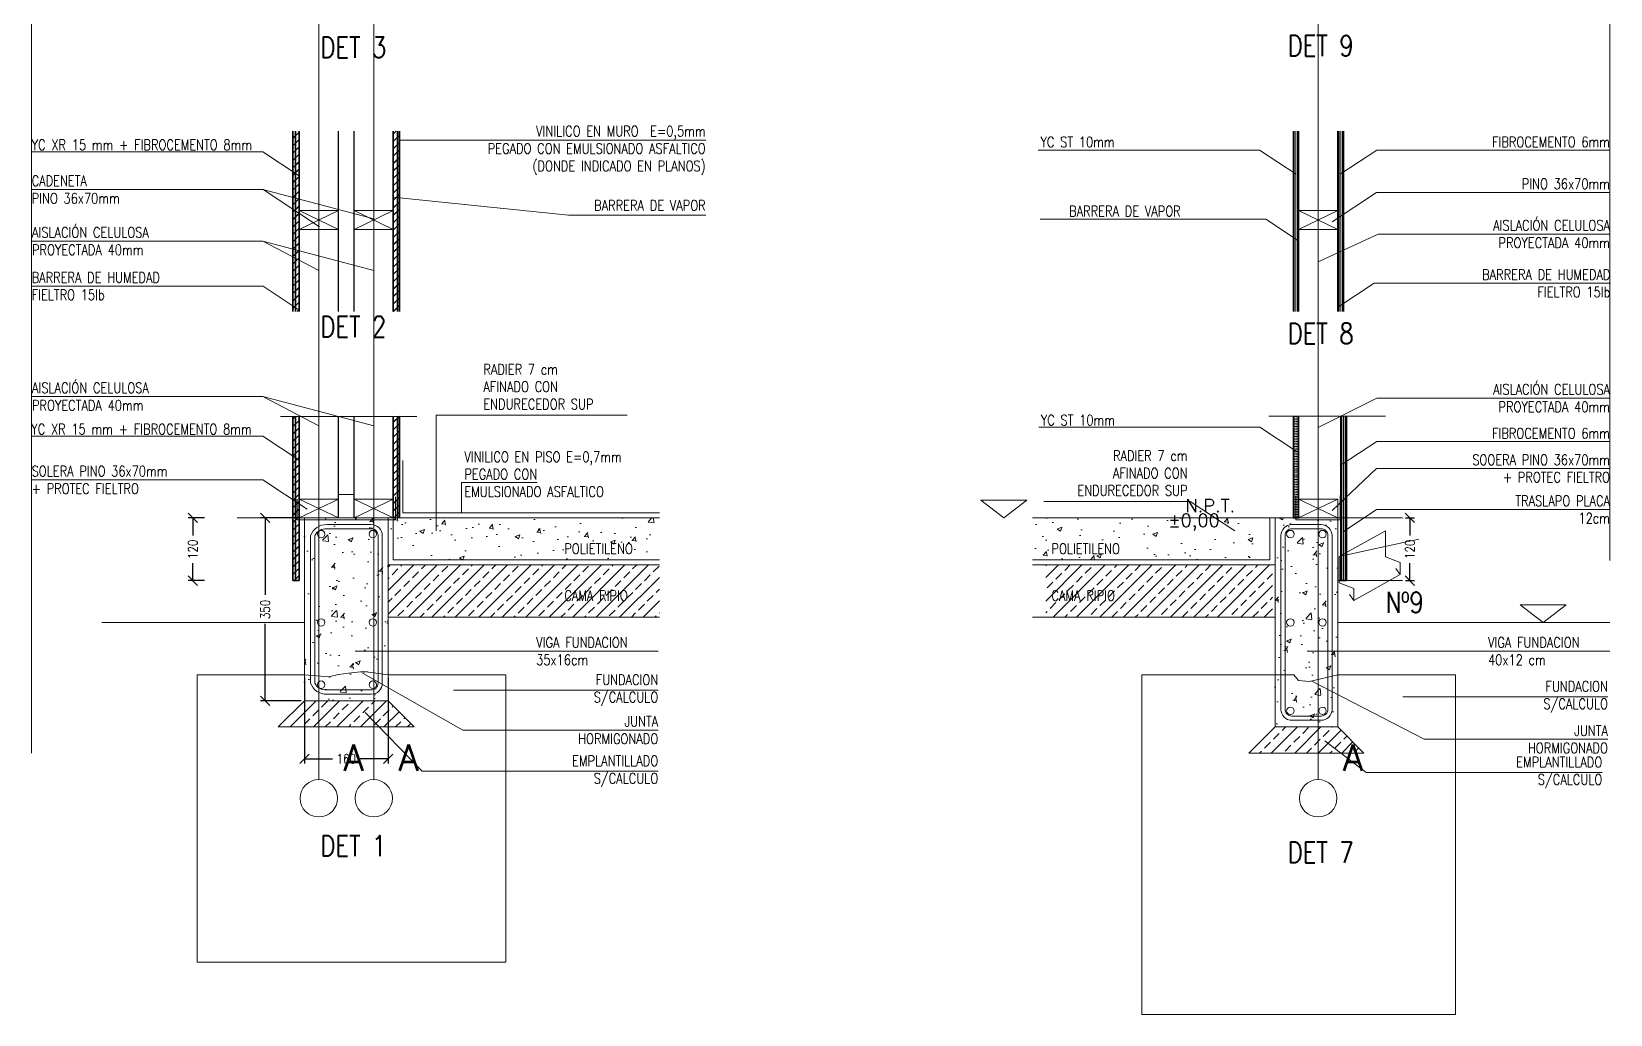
# Model space of a CAD drawing. Header units: metres. Extents: x -2 to 612, y -64 to 156.
# Drawn here: x 505.645 to 508.665, y 6.736 to 8.617 of the extents above; entities that cross this region are included whole.
import ezdxf
from ezdxf.enums import TextEntityAlignment as Align

# ---------------------------------------------------------------- set-up
doc = ezdxf.new("R2010")
doc.units = ezdxf.units.M
doc.header["$LTSCALE"] = 5
doc.header["$MEASUREMENT"] = 0
doc.linetypes.add('HIDDEN', pattern=[0.375, 0.25, -0.125])
doc.layers.get('0').update_dxf_attribs({"color": 30})
doc.layers.get('DEFPOINTS').update_dxf_attribs({"color": 210})
doc.layers.add('_AUX', color=210, linetype='Continuous', lineweight=18, plot=False)
for name, color, linetype, lineweight in [('A-ANNO-DIMS', 3, 'Continuous', 18), ('A-ANNO-SYMB', 3, 'Continuous', 18), ('A-ANNO-TEXT', 3, 'Continuous', 18), ('A-DETL-PATT', 8, 'Continuous', 18), ('A-ELEV-IDEN', 3, 'Continuous', 18), ('A-ELEV-MBE1', 7, 'Continuous', 35), ('A-ELEV-MBE2', 4, 'Continuous', 25), ('A-FLOR-PATT', 8, 'Continuous', 18), ('A-FURN', 8, 'Continuous', 18), ('A-WALL-PATT', 8, 'Continuous', 18), ('A-WALL-STUD', 3, 'Continuous', 18)]:
    doc.layers.add(name, color=color, linetype=linetype, lineweight=lineweight)
doc.styles.add('E-ROMANS', font='romans.shx', dxfattribs={"width": 0.8})
doc.dimstyles.new('E-0010_TICK_18', dxfattribs={"dimscale": 0.001, "dimtxt": 18, "dimasz": 18, "dimexe": 9, "dimexo": 6, "dimgap": 9, "dimtad": 0, "dimdec": 0, "dimlfac": 1000, "dimzin": 0, "dimdsep": 46, "dimtxsty": 'E-ROMANS', "dimblk": 'OBLIQUE', "dimcen": 9, "dimclrd": 256, "dimclre": 256, "dimclrt": 256, "dimadec": 0, "dimazin": 0, "dimtfac": 1, "dimtdec": 0, "dimtmove": 1, "dimatfit": 3, "dimldrblk": 'OPEN90', "dimfxl": 1, "dimtfill": 1, "dimtolj": 1, "dimtzin": 0, "dimarcsym": 0})
pattern_1 = [(90, (-2e-13, 0), (-0.003175, 7e-19), [])]
pattern_2 = [(50, (-2e-13, 0), (0.091092334, -0.007969543), [0.009525, -0.104775]), (355, (-2e-13, 0), (-0.017621413, 0.095528321), [0.00762, -0.08382]), (100.451, (0.00759, -0.00066), (0.073471251, 0.087558344), [0.008095, -0.089045]), (46.1842, (-2e-13, 0.0254), (0.13553952, -0.021021164), [0.0142875, -0.1571625]), (96.6356, (0.0113, 0.02365), (0.118702117, 0.123712778), [0.0121425, -0.1335675]), (351.184, (-2e-13, 0.0254), (0.118702303, 0.12371256), [0.01143, -0.12573]), (21, (0.0127, 0.01905), (0.07580744, -0.051132759), [0.009525, -0.104775]), (326, (0.0127, 0.01905), (0.030901014, 0.092093983), [0.00762, -0.08382]), (71.4514, (0.01902, 0.01479), (0.106708245, 0.040961429), [0.008095, -0.089045]), (37.5, (-2e-13, 0), (0.0015443016, 0.0422775194), [0, -0.082804, 0, -0.08509, 0, -0.0841375]), (7.5, (-2e-13, 0), (0.0334098313, 0.0500902874), [0, -0.048514, 0, -0.080899, 0, -0.0320675]), (327.5, (-0.02832, 0), (0.0677952976, -0.002864372), [0, -0.03175, 0, -0.09906, 0, -0.131445]), (317.5, (-0.04102, 0), (0.074064591, 0.0127132455), [0, -0.041275, 0, -0.065786, 0, -0.093345])]
pattern_3 = [(45, (-2e-13, 0), (-0.00707106781, 0.00707106781), []), (45, (0.0002, 0), (-0.00707106781, 0.00707106781), [])]

# ---------------------------------------------------------------- blocks, each defined once
blk = doc.blocks.new('_Oblique')
at = {"color": 0, "linetype": 'ByBlock', "lineweight": -2}
blk.add_line((-0.5, -0.5), (0.5, 0.5), dxfattribs=at)
blk = doc.blocks.new('*D1063')
at = {"layer": 'A-ANNO-DIMS', "lineweight": -2, "transparency": 16777216}
for p, q in [((506.1673, 7.3804), (506.1673, 7.2166)), ((506.3273, 7.3804), (506.3273, 7.2166)), ((506.1673, 7.2256), (506.2208, 7.2256)), ((506.3273, 7.2256), (506.2738, 7.2256))]:
    blk.add_line(p, q, dxfattribs=at)
at = {"layer": 'DEFPOINTS', "color": 0, "transparency": 16777216}
for p in [(506.1673, 7.3864), (506.3273, 7.3864), (506.3273, 7.2256)]:
    blk.add_point(p, dxfattribs=at)
at = {"layer": 'A-ANNO-DIMS', "lineweight": -2, "transparency": 16777216, "xscale": 0.018, "yscale": 0.018, "zscale": 0.018, "rotation": 180}
blk.add_blockref('_Oblique', (506.1673, 7.2256), dxfattribs=at)
at = {"layer": 'A-ANNO-DIMS', "lineweight": -2, "transparency": 16777216, "xscale": 0.018, "yscale": 0.018, "zscale": 0.018}
blk.add_blockref('_Oblique', (506.3273, 7.2256), dxfattribs=at)
at = {"layer": 'A-ANNO-DIMS', "transparency": 16777216, "insert": (506.2473, 7.2256), "char_height": 0.018, "attachment_point": 5, "style": 'E-ROMANS', "bg_fill": 3, "box_fill_scale": 1.25, "bg_fill_color": 256, "bg_fill_true_color": 13158600, "bg_fill_transparency": 0}
blk.add_mtext('\\A1;160', dxfattribs=at)
blk = doc.blocks.new('_Open90')
at = {"color": 0, "linetype": 'ByBlock', "lineweight": -2}
for p, q in [((0, 0), (-1, 0)), ((-0.5, 0.5), (0, 0)), ((0, 0), (-0.5, -0.5))]:
    blk.add_line(p, q, dxfattribs=at)
blk = doc.blocks.new('*D1064')
at = {"layer": 'A-ANNO-DIMS', "lineweight": -2, "transparency": 16777216}
for p, q in [((506.1613, 7.6864), (506.0833, 7.6864)), ((506.0923, 7.6864), (506.0923, 7.539)), ((506.0923, 7.3364), (506.0923, 7.4839)), ((506.1613, 7.3364), (506.0833, 7.3364))]:
    blk.add_line(p, q, dxfattribs=at)
at = {"layer": 'DEFPOINTS', "color": 0, "transparency": 16777216}
for p in [(506.1673, 7.6864), (506.0923, 7.3364), (506.1673, 7.3364)]:
    blk.add_point(p, dxfattribs=at)
at = {"layer": 'A-ANNO-DIMS', "lineweight": -2, "transparency": 16777216, "xscale": 0.018, "yscale": 0.018, "zscale": 0.018}
for p, rotation in [((506.0923, 7.6864), 90), ((506.0923, 7.3364), 270)]:
    blk.add_blockref('_Oblique', p, dxfattribs=dict(at, rotation=rotation))
at = {"layer": 'A-ANNO-DIMS', "transparency": 16777216, "insert": (506.0923, 7.5114), "char_height": 0.018, "attachment_point": 5, "rotation": 90, "style": 'E-ROMANS', "bg_fill": 3, "box_fill_scale": 1.25, "bg_fill_color": 256, "bg_fill_true_color": 13158600, "bg_fill_transparency": 0}
blk.add_mtext('\\A1;350', dxfattribs=at)
blk = doc.blocks.new('*D1066')
at = {"layer": 'A-ANNO-DIMS', "lineweight": -2, "transparency": 16777216}
for p, q in [((508.2733, 7.6864), (508.2905, 7.6864)), ((508.2815, 7.6864), (508.2815, 7.6529)), ((508.2815, 7.5664), (508.2815, 7.6)), ((508.2733, 7.5664), (508.2905, 7.5664))]:
    blk.add_line(p, q, dxfattribs=at)
at = {"layer": 'DEFPOINTS', "color": 0, "transparency": 16777216}
for p in [(508.2673, 7.6864), (508.2673, 7.5664), (508.2815, 7.5664)]:
    blk.add_point(p, dxfattribs=at)
at = {"layer": 'A-ANNO-DIMS', "lineweight": -2, "transparency": 16777216, "xscale": 0.018, "yscale": 0.018, "zscale": 0.018}
for p, rotation in [((508.2815, 7.6864), 90), ((508.2815, 7.5664), 270)]:
    blk.add_blockref('_Oblique', p, dxfattribs=dict(at, rotation=rotation))
at = {"layer": 'A-ANNO-DIMS', "transparency": 16777216, "insert": (508.2815, 7.6264), "char_height": 0.018, "attachment_point": 5, "rotation": 90, "style": 'E-ROMANS', "bg_fill": 3, "box_fill_scale": 1.25, "bg_fill_color": 256, "bg_fill_true_color": 13158600, "bg_fill_transparency": 0}
blk.add_mtext('\\A1;120', dxfattribs=at)
blk = doc.blocks.new('*D101')
at = {"layer": 'A-ANNO-DIMS', "lineweight": -2, "transparency": 16777216}
for p, q in [((505.9762, 7.6864), (505.9446, 7.6864)), ((505.9536, 7.6864), (505.9536, 7.6529)), ((505.9536, 7.5664), (505.9536, 7.6)), ((505.9762, 7.5664), (505.9446, 7.5664))]:
    blk.add_line(p, q, dxfattribs=at)
at = {"layer": 'DEFPOINTS', "color": 0, "transparency": 16777216}
for p in [(505.9536, 7.6864), (505.9822, 7.6864), (505.9822, 7.5664)]:
    blk.add_point(p, dxfattribs=at)
at = {"layer": 'A-ANNO-DIMS', "lineweight": -2, "transparency": 16777216, "xscale": 0.018, "yscale": 0.018, "zscale": 0.018}
for p, rotation in [((505.9536, 7.6864), 90), ((505.9536, 7.5664), 270)]:
    blk.add_blockref('_Oblique', p, dxfattribs=dict(at, rotation=rotation))
at = {"layer": 'A-ANNO-DIMS', "transparency": 16777216, "insert": (505.9536, 7.6264), "char_height": 0.018, "attachment_point": 5, "rotation": 90, "style": 'E-ROMANS', "bg_fill": 3, "box_fill_scale": 1.25, "bg_fill_color": 256, "bg_fill_true_color": 13158600, "bg_fill_transparency": 0}
blk.add_mtext('\\A1;120', dxfattribs=at)

msp = doc.modelspace()

# ---------------------------------------------------------------- hatches: boundary and pattern name
at = {"layer": 'A-DETL-PATT'}
h = msp.add_hatch(dxfattribs=at)
h.set_pattern_fill('JIS_LC_20', color=256, scale=0.0005, style=0)
h.set_pattern_definition(pattern_3)
h.paths.add_polyline_path([(506.14525, 8.08144), (506.15725, 8.08144), (506.15725, 8.42644), (506.14525, 8.42644)])
h = msp.add_hatch(dxfattribs=at)
h.set_pattern_fill('JIS_LC_20', color=256, scale=0.0005, style=0)
h.set_pattern_definition(pattern_3)
h.paths.add_polyline_path([(506.33727, 8.08144), (506.34927, 8.08144), (506.34927, 8.42644), (506.33727, 8.42644)])
h = msp.add_hatch(dxfattribs=at)
h.set_pattern_fill('ANSI31', color=256, scale=0.001, angle=45, style=0)
h.set_pattern_definition(pattern_1)
h.paths.add_polyline_path([(508.06878, 8.42644), (508.05878, 8.42644), (508.05878, 8.08144), (508.06878, 8.08144)])
h = msp.add_hatch(dxfattribs=at)
h.set_pattern_fill('ANSI31', color=256, scale=0.001, angle=45, style=0)
h.set_pattern_definition(pattern_1)
h.paths.add_polyline_path([(508.15378, 8.08144), (508.15378, 8.42644), (508.14378, 8.42644), (508.14378, 8.08144)])
h = msp.add_hatch(dxfattribs=at)
h.set_pattern_fill('JIS_LC_20', color=256, scale=0.0005, style=0)
h.set_pattern_definition(pattern_3)
h.paths.add_polyline_path([(506.15727, 7.87271), (506.14527, 7.88065), (506.14527, 7.72109), (506.15727, 7.71315)])
h.paths.add_polyline_path([(506.15727, 7.71315), (506.14527, 7.72109), (506.14527, 7.68644), (506.15727, 7.68644)])
h.paths.add_polyline_path([(506.15727, 7.68644), (506.14527, 7.68644), (506.14527, 7.56644), (506.15727, 7.56644)])
h = msp.add_hatch(dxfattribs=at)
h.set_pattern_fill('JIS_LC_20', color=256, scale=0.0005, style=0)
h.set_pattern_definition(pattern_3)
h.paths.add_polyline_path([(506.33727, 7.68644), (506.34927, 7.68644), (506.34927, 7.88144), (506.33727, 7.88144)])
h = msp.add_hatch(dxfattribs=at)
h.set_pattern_fill('BRASS', color=256, scale=0.001, style=0)
h.set_pattern_definition([(0, (-2e-13, 0), (0, 0.00635), []), (0, (-2e-13, 0.003175), (0, 0.00635), [0.003175, -0.0015875])])
h.paths.add_polyline_path([(508.06878, 7.88144), (508.05878, 7.88144), (508.05878, 7.68644), (508.06878, 7.68644)])
h = msp.add_hatch(dxfattribs=at)
h.set_pattern_fill('ANSI31', color=256, scale=0.001, angle=45, style=0)
h.set_pattern_definition([(90, (0.0055, 0), (-0.003175, 7e-18), [])])
h.paths.add_polyline_path([(508.16028, 7.87382), (508.14928, 7.86654), (508.14928, 7.70797), (508.16028, 7.71525)])
h.paths.add_polyline_path([(508.16028, 7.88144), (508.14928, 7.88144), (508.14928, 7.86654), (508.16028, 7.87382)])
h.paths.add_polyline_path([(508.16028, 7.71525), (508.14928, 7.70797), (508.14928, 7.68644), (508.16028, 7.68644)])
h.paths.add_polyline_path([(508.16028, 7.68644), (508.14928, 7.68644), (508.14928, 7.56644), (508.16028, 7.56644)])
h = msp.add_hatch(dxfattribs=at)
h.set_pattern_fill('AR-CONC', color=256, scale=0.0005, style=0)
h.set_pattern_definition(pattern_2)
h.paths.add_polyline_path([(506.32727, 7.68644), (506.32727, 7.33644), (506.16727, 7.33644), (506.16727, 7.68644)])
h = msp.add_hatch(dxfattribs=at)
h.set_pattern_fill('AR-CONC', color=256, scale=0.01, style=0)
h.set_pattern_definition([(130, (627.7528, 583.808), (-1.8218467, -0.159391), [0.1905, -2.0955]), (185, (627.7528, 583.808), (0.352428, 1.9105664), [0.1524, -1.6764]), (79.549, (627.601, 583.7948), (-1.469425, 1.751167), [0.1619, -1.7809]), (133.8158, (627.7528, 584.316), (-2.71079, -0.420423), [0.28575, -3.14325]), (83.3644, (627.527, 584.281), (-2.374042, 2.474256), [0.24285, -2.67135]), (188.816, (627.7528, 584.316), (-2.374046, 2.474251), [0.2286, -2.5146]), (159, (627.4988, 584.189), (-1.5161488, -1.022655), [0.1905, -2.0955]), (214, (627.4988, 584.189), (-0.61802, 1.8418797), [0.1524, -1.6764]), (108.5486, (627.3725, 584.1038), (-2.134165, 0.8192286), [0.1619, -1.7809]), (142.5, (627.7528, 583.80804), (-0.030886, 0.8455504), [0, -1.65608, 0, -1.7018, 0, -1.68275]), (172.5, (627.7528, 583.808), (-0.6681966, 1.0018057), [0, -0.97028, 0, -1.61798, 0, -0.64135]), (212.5, (628.3192, 583.80804), (-1.35590595, -0.05728744), [0, -0.635, 0, -1.9812, 0, -2.6289]), (222.5, (628.5732, 583.808), (-1.4812918, 0.254265), [0, -0.8255, 0, -1.31572, 0, -1.8669])])
h.paths.add_polyline_path([(506.33727, 7.68644), (506.33727, 7.28644), (506.18727, 7.28644), (506.18727, 7.68644)])
h = msp.add_hatch(dxfattribs=at)
h.set_pattern_fill('AR-CONC', color=256, scale=0.0005, style=0)
h.set_pattern_definition([(50, (250.77355, -44.01972), (0.091092334, -0.007969543), [0.009525, -0.104775]), (355, (250.77355, -44.01972), (-0.017621413, 0.09552832), [0.00762, -0.08382]), (100.451, (250.78114, -44.02038), (0.07347125, 0.087558344), [0.008095, -0.089045]), (46.1842, (250.77355, -43.99432), (0.13553952, -0.021021164), [0.0142875, -0.1571625]), (96.6356, (250.78484, -43.99607), (0.11870212, 0.12371278), [0.0121425, -0.1335675]), (351.184, (250.77355, -43.99432), (0.1187023, 0.12371256), [0.01143, -0.12573]), (21, (250.78625, -44.00067), (0.07580744, -0.05113276), [0.009525, -0.104775]), (326, (250.78625, -44.00067), (0.030901014, 0.092093983), [0.00762, -0.08382]), (71.4514, (250.792565, -44.00493), (0.106708245, 0.04096143), [0.008095, -0.089045]), (37.5, (250.773547, -44.019718), (0.0015443016, 0.0422775194), [0, -0.082804, 0, -0.08509, 0, -0.0841375]), (7.5, (250.773547, -44.01972), (0.033409831, 0.0500902874), [0, -0.048514, 0, -0.080899, 0, -0.0320675]), (327.5, (250.745226, -44.019718), (0.0677952976, -0.002864372), [0, -0.03175, 0, -0.09906, 0, -0.131445]), (317.5, (250.732526, -44.01972), (0.074064591, 0.012713246), [0, -0.041275, 0, -0.065786, 0, -0.093345])])
h.paths.add_polyline_path([(506.33727, 7.68644), (506.33727, 7.60644), (506.84609, 7.60644), (506.84609, 7.68644)])
h = msp.add_hatch(dxfattribs=at)
h.set_pattern_fill('AR-CONC', color=256, scale=0.0005, style=0)
h.set_pattern_definition([(50, (293.178105, -37.9141), (0.091092334, -0.007969543), [0.009525, -0.104775]), (355, (293.17811, -37.9141), (-0.017621413, 0.09552832), [0.00762, -0.08382]), (100.451, (293.1857, -37.91476), (0.07347125, 0.087558344), [0.008095, -0.089045]), (46.1842, (293.1781, -37.8887), (0.13553952, -0.021021164), [0.0142875, -0.1571625]), (96.6356, (293.1894, -37.89045), (0.11870212, 0.12371278), [0.0121425, -0.1335675]), (351.184, (293.1781, -37.8887), (0.1187023, 0.12371256), [0.01143, -0.12573]), (21, (293.190805, -37.89505), (0.07580744, -0.05113276), [0.009525, -0.104775]), (326, (293.19081, -37.89505), (0.030901014, 0.092093983), [0.00762, -0.08382]), (71.4514, (293.19712, -37.89931), (0.106708245, 0.04096143), [0.008095, -0.089045]), (37.5, (293.178105, -37.914097), (0.0015443016, 0.0422775194), [0, -0.082804, 0, -0.08509, 0, -0.0841375]), (7.5, (293.178105, -37.914097), (0.033409831, 0.050090287), [0, -0.048514, 0, -0.080899, 0, -0.0320675]), (327.5, (293.149784, -37.914097), (0.0677952976, -0.002864372), [0, -0.03175, 0, -0.09906, 0, -0.131445]), (317.5, (293.137084, -37.914097), (0.07406459, 0.012713246), [0, -0.041275, 0, -0.065786, 0, -0.093345])])
h.paths.add_polyline_path([(507.55996, 7.68644), (507.55996, 7.6078), (507.52661, 7.6078), (507.53457, 7.60644), (507.98378, 7.60644), (507.98378, 7.68644)])
h = msp.add_hatch(dxfattribs=at)
h.set_pattern_fill('AR-CONC', color=256, scale=0.01, style=0)
h.set_pattern_definition([(130, (629.5593, 583.808), (-1.8218467, -0.159391), [0.1905, -2.0955]), (185, (629.5593, 583.808), (0.352428, 1.9105664), [0.1524, -1.6764]), (79.549, (629.4075, 583.7948), (-1.469425, 1.751167), [0.1619, -1.7809]), (133.8158, (629.5593, 584.316), (-2.71079, -0.420423), [0.28575, -3.14325]), (83.3644, (629.3334, 584.281), (-2.374042, 2.474256), [0.24285, -2.67135]), (188.816, (629.5593, 584.316), (-2.374046, 2.474251), [0.2286, -2.5146]), (159, (629.3053, 584.189), (-1.5161488, -1.022655), [0.1905, -2.0955]), (214, (629.3053, 584.189), (-0.61802, 1.8418797), [0.1524, -1.6764]), (108.5486, (629.179, 584.1038), (-2.134165, 0.8192286), [0.1619, -1.7809]), (142.5, (629.5593, 583.80804), (-0.030886, 0.8455504), [0, -1.65608, 0, -1.7018, 0, -1.68275]), (172.5, (629.5593, 583.808), (-0.6681966, 1.0018057), [0, -0.97028, 0, -1.61798, 0, -0.64135]), (212.5, (630.1257, 583.80804), (-1.35590595, -0.05728744), [0, -0.635, 0, -1.9812, 0, -2.6289]), (222.5, (630.3797, 583.808), (-1.4812918, 0.254265), [0, -0.8255, 0, -1.31572, 0, -1.8669])])
h.paths.add_polyline_path([(508.14378, 7.68644), (508.14378, 7.28644), (507.99378, 7.28644), (507.99378, 7.68644)])
h = msp.add_hatch(dxfattribs=at)
h.set_pattern_fill('AR-CONC', color=256, scale=0.0005, style=0)
h.set_pattern_definition(pattern_2)
h.paths.add_polyline_path([(508.14378, 7.68644), (508.14378, 7.28644), (508.02378, 7.28644), (508.02378, 7.68644)])
h = msp.add_hatch(dxfattribs=at)
h.set_pattern_fill('BRASS', color=256, scale=0.005, angle=45, style=0)
h.set_pattern_definition([(45, (250.773547, -44.019718), (-0.0224506403, 0.0224506403), []), (45, (250.762322, -44.008493), (-0.0224506403, 0.0224506403), [0.015875, -0.0079375])])
h.paths.add_polyline_path([(506.84609, 7.49644), (506.84609, 7.59644), (506.32727, 7.59644), (506.32727, 7.49644)])
h = msp.add_hatch(dxfattribs=at)
h.set_pattern_fill('BRASS', color=256, scale=0.005, angle=45, style=0)
h.set_pattern_definition([(45, (629.584443, 517.9228), (0.0224506403, -0.0224506403), []), (45, (629.595668, 517.911574), (0.0224506403, -0.0224506403), [0.015875, -0.0079375])])
h.paths.add_polyline_path([(507.5851, 7.59644), (507.5851, 7.49644), (508.01891, 7.49644), (508.01891, 7.59644)])
h = msp.add_hatch(dxfattribs=at)
h.set_pattern_fill('BRASS', color=256, scale=0.005, angle=45, style=0)
h.set_pattern_definition([(45, (-2e-13, 0), (-0.0224506403, 0.0224506403), []), (45, (-0.011225, 0.011225), (-0.0224506403, 0.0224506403), [0.015875, -0.0079375])])
h.paths.add_polyline_path([(506.32727, 7.33644), (506.29976, 7.33644), (506.29976, 7.2969), (506.30992, 7.28644), (506.37727, 7.28644)])
h.paths.add_polyline_path([(506.29976, 7.2969), (506.29976, 7.28644), (506.30992, 7.28644)], flags=17)
h.paths.add_polyline_path([(506.29976, 7.33644), (506.19476, 7.33644), (506.19476, 7.28644), (506.29976, 7.28644)])
h.paths.add_polyline_path([(506.19476, 7.33644), (506.16727, 7.33644), (506.11727, 7.28644), (506.19476, 7.28644)])
h = msp.add_hatch(dxfattribs=at)
h.set_pattern_fill('BRASS', color=256, scale=0.005, angle=45, style=0)
h.set_pattern_definition([(45, (5.698575, 1e-06), (-0.0224506403, 0.0224506403), []), (45, (5.68735, 0.011227), (-0.0224506403, 0.0224506403), [0.015875, -0.0079375])])
h.paths.add_polyline_path([(508.10628, 7.28644), (508.02378, 7.28644), (507.97378, 7.23644), (508.10628, 7.23644)])
h.paths.add_polyline_path([(508.14142, 7.28644), (508.10628, 7.28644), (508.10628, 7.23644), (508.16815, 7.23644)])
h.paths.add_polyline_path([(508.14378, 7.28644), (508.14142, 7.28644), (508.16815, 7.23644), (508.19378, 7.23644)])

# ---------------------------------------------------------------- linework, layer by layer
at = {"layer": '_AUX'}
for p, q in [((506.12155, 7.88065), (506.38241, 7.88065)), ((508.01153, 7.88144), (508.23508, 7.88144)), ((506.26227, 7.73144), (506.23227, 7.73144)), ((506.26227, 7.68644), (506.25227, 7.68644))]:
    msp.add_line(p, q, dxfattribs=at)
for points in [[(508.6643, 7.60525), (508.6643, 10.93098)], [(505.64548, 7.23664), (505.64548, 10.69596)]]:
    msp.add_lwpolyline(points, dxfattribs=at)
for points in [[(506.31619, 7.65268), (506.31619, 7.3702, -0.4142136), (506.29519, 7.3492), (506.21001, 7.3492, -0.3285372), (506.17901, 7.3702), (506.17901, 7.65268, -0.3285372), (506.21001, 7.67368), (506.29519, 7.67368, -0.4142136)], [(508.13269, 7.65268), (508.13269, 7.3202, -0.4142136), (508.11169, 7.2992), (508.05586, 7.2992, -0.4142136), (508.03486, 7.3202), (508.03486, 7.65268, -0.4142136), (508.05586, 7.67368), (508.11169, 7.67368, -0.4142136)], [(506.30819, 7.65268), (506.30819, 7.3702, -0.4142136), (506.29519, 7.3572), (506.21001, 7.3572, -0.2882405), (506.18701, 7.3702), (506.18701, 7.65268, -0.2882405), (506.21001, 7.66568), (506.29519, 7.66568, -0.4142136)], [(508.12469, 7.65268), (508.12469, 7.3202, -0.4142136), (508.11169, 7.3072), (508.05586, 7.3072, -0.4142136), (508.04286, 7.3202), (508.04286, 7.65268, -0.4142136), (508.05586, 7.66568), (508.11169, 7.66568, -0.4142136)]]:
    msp.add_lwpolyline(points, format="xyb", close=True, dxfattribs=at)
for centre in [(506.19919, 7.65554), (506.29805, 7.65554), (508.053, 7.65555), (508.11455, 7.65555), (506.19919, 7.48644), (506.29805, 7.48644), (508.053, 7.48644), (508.11455, 7.48644), (506.19919, 7.36734), (506.29805, 7.36734), (508.053, 7.31734), (508.11455, 7.31734)]:
    msp.add_circle(centre, 0.00714, dxfattribs=at)
at = {"layer": 'A-ANNO-SYMB', "ltscale": 10}
msp.add_line((508.10626, 11.1061), (508.10626, 7.18576), dxfattribs=at)
at = {"layer": 'A-ANNO-SYMB'}
for p, q in [((506.16478, 7.68644), (506.23478, 7.68644)), ((506.32976, 7.68644), (506.25976, 7.68644))]:
    msp.add_line(p, q, dxfattribs=at)
at = {"layer": 'A-ANNO-SYMB', "linetype": 'HIDDEN', "ltscale": 10}
for p, q in [((506.33727, 7.68644), (506.33727, 7.60644)), ((508.01378, 7.68644), (508.01378, 7.60644))]:
    msp.add_line(p, q, dxfattribs=at)
for points in [[(506.35561, 7.69644), (506.35561, 7.79644)], [(506.35561, 7.69644), (506.84609, 7.69644)], [(506.33727, 7.60644), (506.84609, 7.60644)], [(508.01378, 7.60644), (507.55996, 7.60644)]]:
    msp.add_lwpolyline(points, dxfattribs=at)
at = {"layer": 'A-ANNO-SYMB'}
for points in [[(507.46086, 7.72041), (507.54888, 7.72041)], [(507.46086, 7.72041), (507.50487, 7.68644), (507.54888, 7.72041)], [(506.32727, 7.68644), (506.32727, 7.33644), (506.16727, 7.33644), (506.16727, 7.68644), (506.32727, 7.68644)], [(506.32727, 7.68644), (506.32727, 7.68244)], [(506.32727, 7.68644), (506.84609, 7.68644)], [(508.02378, 7.68644), (507.55996, 7.68644)], [(508.14378, 7.68644), (508.14378, 7.28644), (508.02378, 7.28644), (508.02378, 7.68644), (508.14378, 7.68644)], [(508.14378, 7.68644), (508.14378, 7.68244)], [(508.14624, 7.61232), (508.14624, 7.56232), (508.17449, 7.55167), (508.17449, 7.52873), (508.16628, 7.54006)], [(506.32727, 7.59644), (506.84609, 7.59644)], [(508.02378, 7.59644), (507.55996, 7.59644)], [(508.49229, 7.52041), (508.58031, 7.52041)], [(508.49229, 7.52041), (508.5363, 7.48644), (508.58031, 7.52041)], [(506.32727, 7.49644), (506.84609, 7.49644)], [(508.02378, 7.49644), (507.55996, 7.49644)], [(508.14378, 7.48644), (508.6643, 7.48644)], [(508.02378, 7.28644), (507.97378, 7.23644), (508.19378, 7.23644), (508.14378, 7.28644)]]:
    msp.add_lwpolyline(points, dxfattribs=at)
at = {"layer": 'A-ANNO-SYMB', "linetype": 'HIDDEN'}
msp.add_lwpolyline([(508.06316, 7.72658), (508.06316, 7.68263), (508.14832, 7.68263), (508.14832, 7.72942)], dxfattribs=at)
at = {"layer": 'A-ANNO-SYMB'}
for centre in [(506.19476, 7.15001), (506.29976, 7.15001), (508.10626, 7.15001)]:
    msp.add_circle(centre, 0.03576, dxfattribs=at)
at = {"layer": 'A-ANNO-TEXT'}
for p, q in [((507.99424, 8.39025), (508.06404, 8.34422)), ((508.21831, 8.39025), (508.14852, 8.34422)), ((506.08803, 8.31468), (506.19584, 8.24333)), ((508.21802, 8.30924), (508.13311, 8.25303)), ((506.67231, 8.26564), (506.33727, 8.30021)), ((506.67231, 8.26564), (506.9347, 8.26564)), ((508.00588, 8.25782), (508.06878, 8.21634)), ((506.08789, 8.21607), (506.19476, 8.15977)), ((508.22074, 8.2296), (508.10628, 8.17674)), ((506.08803, 8.12986), (506.15727, 8.08404)), ((508.21302, 8.13536), (508.14378, 8.08953)), ((506.08789, 7.91863), (506.19476, 7.86234)), ((508.21816, 7.91577), (508.10628, 7.85947)), ((506.41932, 7.8831), (506.41932, 7.66157)), ((507.99457, 7.86021), (508.06436, 7.81417)), ((508.21831, 7.83279), (508.14852, 7.78675)), ((508.21802, 7.78095), (508.13311, 7.70091)), ((506.08774, 7.75917), (506.17265, 7.70297)), ((506.46783, 7.75394), (506.46783, 7.69644)), ((507.86154, 7.71778), (507.94646, 7.66157)), ((508.21802, 7.70256), (508.15378, 7.66004)), ((506.39756, 7.43159), (506.26454, 7.43159)), ((508.21802, 7.43159), (508.085, 7.43159))]:
    msp.add_line(p, q, dxfattribs=at)
for points in [[(506.34927, 8.40935), (506.9347, 8.40935)], [(505.64548, 8.387), (506.08774, 8.387), (506.15691, 8.34083)], [(507.57076, 8.39025), (507.99424, 8.39025)], [(508.6643, 8.39025), (508.21831, 8.39025)], [(505.64548, 8.31468), (506.08803, 8.31468)], [(506.08789, 8.31468), (506.29977, 8.25838)], [(508.6643, 8.30924), (508.21802, 8.30924)], [(507.57414, 8.25782), (508.00588, 8.25782)], [(505.64538, 8.21607), (506.08789, 8.21607)], [(506.08789, 8.21607), (506.29977, 8.15977)], [(508.66325, 8.2296), (508.22074, 8.2296)], [(505.64548, 8.12986), (506.08803, 8.12986)], [(508.66514, 8.13536), (508.21302, 8.13536)], [(505.64538, 7.91863), (506.08789, 7.91863)], [(506.08789, 7.91863), (506.29977, 7.86234)], [(508.6643, 7.91577), (508.21816, 7.91577)], [(506.78428, 7.8831), (506.41932, 7.8831)], [(507.5721, 7.86021), (507.99457, 7.86021)], [(505.64548, 7.84294), (506.08774, 7.84294), (506.15691, 7.79677)], [(508.6643, 7.83279), (508.21831, 7.83279)], [(508.6643, 7.78095), (508.21802, 7.78095)], [(505.64548, 7.75917), (506.08774, 7.75917)], [(506.61216, 7.75394), (506.46783, 7.75394)], [(507.5815, 7.71778), (507.86154, 7.71778)], [(508.6643, 7.70256), (508.21802, 7.70256)], [(506.84384, 7.43159), (506.39756, 7.43159)], [(508.6643, 7.43159), (508.21802, 7.43159)], [(508.30871, 7.26283), (508.09274, 7.37452)], [(506.84384, 7.3568), (506.45235, 7.3568)], [(508.66034, 7.3441), (508.26798, 7.3441)], [(506.84384, 7.28059), (506.47024, 7.28059)], [(508.19801, 7.19925), (508.11889, 7.26024)], [(508.66034, 7.26283), (508.30871, 7.26283)], [(506.84384, 7.20162), (506.3923, 7.20162)], [(508.64954, 7.19925), (508.19801, 7.19925)]]:
    msp.add_lwpolyline(points, dxfattribs=at)
at = {"layer": 'A-ELEV-IDEN', "ltscale": 10}
for p, q in [((508.14378, 7.68644), (508.26731, 7.68644)), ((508.23484, 7.66177), (508.14624, 7.61232)), ((508.14378, 7.56644), (508.26731, 7.56644))]:
    msp.add_line(p, q, dxfattribs=at)
for points in [[(506.16727, 7.38644), (505.96227, 7.38644), (505.96227, 6.83644), (506.55227, 6.83644), (506.55227, 7.38644), (506.32727, 7.38644)], [(508.02378, 7.38644), (507.76878, 7.38644), (507.76878, 6.73644), (508.36878, 6.73644), (508.36878, 7.38644), (508.14378, 7.38644)], [(508.14378, 7.38644), (508.08959, 7.37339), (508.0688, 7.37525), (508.05947, 7.3862), (508.02378, 7.38644)], [(508.36878, 7.38644), (508.14378, 7.38644)]]:
    msp.add_lwpolyline(points, dxfattribs=at)
at = {"layer": 'A-ELEV-MBE1'}
for p, q in [((506.14525, 8.42644), (506.14525, 8.08144)), ((506.15, 8.42644), (506.15, 8.08144)), ((506.15725, 8.42644), (506.15725, 8.08144)), ((506.33727, 8.42644), (506.33727, 8.08144)), ((506.34527, 8.42644), (506.34527, 8.08144)), ((506.34927, 8.42644), (506.34927, 8.08144)), ((506.14527, 7.88065), (506.14527, 7.56644)), ((506.15727, 7.88065), (506.15727, 7.56644)), ((506.33727, 7.88144), (506.33727, 7.68644)), ((506.34527, 7.88144), (506.34527, 7.68644)), ((506.34927, 7.88144), (506.34927, 7.68644)), ((506.14527, 7.56644), (506.15727, 7.56644))]:
    msp.add_line(p, q, dxfattribs=at)
for points in [[(508.05878, 8.08144), (508.05878, 8.42644)], [(508.06878, 8.42644), (508.06878, 8.08144)], [(508.14378, 8.42644), (508.14378, 8.08144)], [(508.15478, 8.08144), (508.15478, 8.42644)], [(508.06878, 7.88144), (508.06878, 7.68644), (508.05878, 7.68644), (508.05878, 7.88144)], [(508.14928, 7.88144), (508.14928, 7.56644), (508.16028, 7.56644), (508.16028, 7.88144)]]:
    msp.add_lwpolyline(points, dxfattribs=at)
at = {"layer": 'A-ELEV-MBE2'}
for points in [[(506.23227, 8.08144), (506.23227, 8.42644)], [(506.26227, 8.08144), (506.26227, 8.42644)], [(506.23227, 7.68644), (506.23227, 7.88144)], [(506.26227, 7.68644), (506.26227, 7.88144)]]:
    msp.add_lwpolyline(points, dxfattribs=at)
at = {"layer": 'A-FLOR-PATT'}
msp.add_lwpolyline([(506.28727, 7.68644), (506.27727, 7.68644)], dxfattribs=at)
at = {"layer": 'A-FURN'}
for points in [[(506.23227, 8.08144), (506.23227, 8.42644)], [(506.26227, 8.08144), (506.26227, 8.42644)], [(506.23227, 7.68644), (506.23227, 7.88144)], [(506.26227, 7.68644), (506.26227, 7.88144)]]:
    msp.add_lwpolyline(points, dxfattribs=at)
at = {"layer": 'A-WALL-PATT', "ltscale": 10}
for points in [[(506.19475, 8.28144), (506.19475, 8.43101)], [(506.29977, 8.28144), (506.29977, 8.43101)], [(508.10628, 8.28144), (508.10628, 8.43101)], [(506.19475, 8.08187), (506.19475, 8.23144)], [(506.29977, 8.08187), (506.29977, 8.23144)], [(508.10628, 8.08187), (508.10628, 8.23144)], [(506.19477, 7.73644), (506.19478, 7.88065)], [(506.29977, 7.73644), (506.29977, 7.88065)], [(508.10628, 7.73644), (508.10628, 7.88144)]]:
    msp.add_lwpolyline(points, dxfattribs=at)
at = {"layer": 'A-WALL-STUD'}
for p, q in [((506.15725, 8.27444), (506.23225, 8.23844)), ((506.23225, 8.27444), (506.15725, 8.23844)), ((506.33727, 8.27444), (506.26227, 8.23844)), ((506.26227, 8.27444), (506.33727, 8.23844)), ((508.06878, 8.27444), (508.14378, 8.23844)), ((508.14378, 8.27444), (508.06878, 8.23844)), ((506.26227, 7.72244), (506.33727, 7.68644)), ((506.33727, 7.72244), (506.26227, 7.68644)), ((508.06878, 7.72244), (508.14378, 7.68644)), ((508.14378, 7.72244), (508.06878, 7.68644))]:
    msp.add_line(p, q, dxfattribs=at)
for points in [[(506.15725, 8.27444), (506.15725, 8.23844), (506.23225, 8.23844), (506.23225, 8.27444), (506.15725, 8.27444)], [(506.33727, 8.27444), (506.33727, 8.23844), (506.26227, 8.23844), (506.26227, 8.27444), (506.33727, 8.27444)], [(508.06878, 8.27444), (508.06878, 8.23844), (508.14378, 8.23844), (508.14378, 8.27444), (508.06878, 8.27444)], [(506.26227, 7.72244), (506.26227, 7.68644), (506.33727, 7.68644), (506.33727, 7.72244), (506.26227, 7.72244)], [(508.06878, 7.72244), (508.06878, 7.68644), (508.14378, 7.68644), (508.14378, 7.72244), (508.06878, 7.72244)]]:
    msp.add_lwpolyline(points, dxfattribs=at)

# ---------------------------------------------------------------- texts
at = {"layer": 'A-ANNO-TEXT', "style": 'E-ROMANS'}
for s, insert, char_height, attachment_point in [('\\pi-0.12,l0.12,t0.12;DET 3', (506.26065, 8.58668), 0.04, 5), ('\\pi-0.12,l0.12,t0.12;DET 9', (508.11077, 8.59), 0.04, 5), ('VINILICO EN MURO  E=0,5mm \\PPEGADO CON EMULSIONADO ASFALTICO\\P(DONDE INDICADO EN PLANOS)', (506.9347, 8.38981), 0.02, 6), ('YC XR 15 mm + FIBROCEMENTO 8mm', (505.64548, 8.40032), 0.02, 4), ('YC ST 10mm', (507.57497, 8.4058), 0.02, 4), ('FIBROCEMENTO 6mm', (508.6643, 8.4058), 0.02, 6), ('CADENETA\\PPINO 36x70mm', (505.64548, 8.31468), 0.02, 4), ('PINO 36x70mm', (508.6643, 8.32576), 0.02, 6), ('\\A1;BARRERA DE VAPOR', (506.9347, 8.28455), 0.02, 6), ('BARRERA DE VAPOR', (507.84322, 8.27337), 0.02, 6), ('AISLACIÓN CELULOSA\\PPROYECTADA 40mm', (505.64613, 8.21607), 0.02, 4), ('AISLACIÓN CELULOSA\\PPROYECTADA 40mm', (508.6643, 8.2296), 0.02, 6), ('BARRERA DE HUMEDAD\\PFIELTRO 15lb', (505.64548, 8.12986), 0.02, 4), ('BARRERA DE HUMEDAD\\PFIELTRO 15lb', (508.66514, 8.13536), 0.02, 6), ('\\pi-0.12,l0.12,t0.12;DET 2', (506.26065, 8.05229), 0.04, 5), ('\\pi-0.12,l0.12,t0.12;DET 8', (508.11077, 8.03938), 0.04, 5), ('RADIER 7 cm\\PAFINADO CON \\PENDURECEDOR SUP', (506.50953, 7.93749), 0.02, 4), ('AISLACIÓN CELULOSA\\PPROYECTADA 40mm', (505.64613, 7.91863), 0.02, 4), ('AISLACIÓN CELULOSA\\PPROYECTADA 40mm', (508.6643, 7.91577), 0.02, 6), ('YC ST 10mm', (507.57564, 7.87353), 0.02, 4), ('YC XR 15 mm + FIBROCEMENTO 8mm', (505.64473, 7.85626), 0.02, 4), ('FIBROCEMENTO 6mm', (508.6643, 7.84833), 0.02, 6), ('VINILICO EN PISO E=0,7mm\\PPEGADO CON \\PEMULSIONADO ASFALTICO', (506.47313, 7.77008), 0.02, 4), ('RADIER 7 cm\\PAFINADO CON \\PENDURECEDOR SUP', (507.85624, 7.77216), 0.02, 6), ('SOOERA PINO 36x70mm\\P+ PROTEC FIELTRO', (508.6643, 7.78095), 0.02, 6), ('SOLERA PINO 36x70mm\\P+ PROTEC FIELTRO', (505.64548, 7.75917), 0.02, 4), ('TRASLAPO PLACA\\P12cm', (508.6643, 7.70256), 0.02, 6), ('POLIETILENO', (506.66432, 7.62749), 0.02, 4), ('POLIETILENO', (507.59609, 7.62749), 0.02, 4), ('CAMA RIPIO', (506.66432, 7.53788), 0.02, 4), ('CAMA RIPIO', (507.59609, 7.53788), 0.02, 4), ('VIGA FUNDACION\\P35x16cm', (506.6106, 7.43159), 0.02, 4), ('VIGA FUNDACION\\P40x12 cm', (508.43106, 7.43159), 0.02, 4), ('FUNDACION\\PS/CALCULO', (506.84384, 7.3568), 0.02, 6), ('FUNDACION\\PS/CALCULO', (508.66034, 7.3441), 0.02, 6), ('JUNTA \\PHORMIGONADO', (506.84384, 7.28059), 0.02, 6), ('JUNTA \\PHORMIGONADO', (508.66034, 7.26283), 0.02, 6), ('EMPLANTILLADO\\PS/CALCULO', (506.84384, 7.20162), 0.02, 6), ('EMPLANTILLADO\\PS/CALCULO', (508.64954, 7.19925), 0.02, 6), ('\\pi-0.12,l0.12,t0.12;DET 1', (506.26065, 7.05906), 0.04, 5), ('\\pi-0.12,l0.12,t0.12;DET 7', (508.11077, 7.04672), 0.04, 5)]:
    msp.add_mtext(s, dxfattribs=dict(at, insert=insert, char_height=char_height, attachment_point=attachment_point))
for tag, text, p in [('N.P.T.', 'N.', (507.89981, 7.68976)), ('%%P0,00', '0.00', (507.86878, 7.66186))]:
    msp.add_attdef(tag, text=text, height=0.025, dxfattribs=at).set_placement(p, align=Align.BOTTOM_CENTER)
msp.add_attdef('A', text='0.00', height=0.05, dxfattribs=at).set_placement((508.17271, 7.22779), align=Align.MIDDLE_CENTER)

# ---------------------------------------------------------------- dimensions: what is measured, and where the dimension line sits
at = {"layer": 'A-ANNO-DIMS'}
dim = msp.add_linear_dim(base=(505.95358, 7.68644), p1=(505.98224, 7.56644), p2=(505.98224, 7.68644), angle=90, dimstyle='E-0010_TICK_18', dxfattribs=at)
dim.commit()
dim.dimension.update_dxf_attribs({"geometry": '*D101', "text_midpoint": (505.95358, 7.62644)})

# ---------------------------------------------------------------- next in the draw order: dimensions: what is measured, and where the dimension line sits
dim = msp.add_linear_dim(base=(508.28148, 7.56644), p1=(508.26731, 7.68644), p2=(508.26731, 7.56644), angle=90, dimstyle='E-0010_TICK_18', dxfattribs=at)
dim.commit()
dim.dimension.update_dxf_attribs({"geometry": '*D1066', "text_midpoint": (508.28148, 7.62644)})
dim = msp.add_linear_dim(base=(506.32727, 7.22558), p1=(506.16727, 7.38644), p2=(506.32727, 7.38644), dimstyle='E-0010_TICK_18', dxfattribs=at)
dim.commit()
dim.dimension.update_dxf_attribs({"geometry": '*D1063', "text_midpoint": (506.24727, 7.22558)})

# ---------------------------------------------------------------- next in the draw order: linework, layer by layer
at = {"layer": 'A-ANNO-SYMB', "ltscale": 10}
for p, q in [((506.19476, 10.96774), (506.19476, 7.18576)), ((506.29976, 10.96774), (506.29976, 7.18576))]:
    msp.add_line(p, q, dxfattribs=at)
at = {"layer": 'A-ANNO-SYMB'}
msp.add_lwpolyline([(508.23484, 7.66177), (508.23484, 7.61177), (508.26309, 7.60112), (508.26309, 7.57818), (508.25488, 7.58951)], dxfattribs=at)
at = {"layer": 'A-ANNO-TEXT'}
for points in [[(506.47024, 7.28059), (506.27624, 7.39093)], [(506.3923, 7.20162), (506.2832, 7.31395)]]:
    msp.add_lwpolyline(points, dxfattribs=at)
at = {"layer": 'A-ELEV-IDEN'}
msp.add_line((508.2989, 7.64551), (508.14624, 7.61232), dxfattribs=at)
at = {"layer": 'A-ELEV-IDEN', "ltscale": 10}
msp.add_line((508.26309, 7.57818), (508.17449, 7.52873), dxfattribs=at)

# ---------------------------------------------------------------- next in the draw order: texts
at = {"layer": 'A-ANNO-TEXT', "insert": (508.27147, 7.54513), "char_height": 0.04, "attachment_point": 2, "style": 'E-ROMANS'}
msp.add_mtext('Nº9', dxfattribs=at)
at = {"layer": 'A-ANNO-TEXT', "style": 'E-ROMANS'}
for p in [(506.26121, 7.22779), (506.36621, 7.22779)]:
    msp.add_attdef('A', text='0.00', height=0.05, dxfattribs=at).set_placement(p, align=Align.MIDDLE_CENTER)

# ---------------------------------------------------------------- next in the draw order: dimensions: what is measured, and where the dimension line sits
at = {"layer": 'A-ANNO-DIMS'}
dim = msp.add_linear_dim(base=(506.09232, 7.33644), p1=(506.16727, 7.68644), p2=(506.16727, 7.33644), angle=90, dimstyle='E-0010_TICK_18', dxfattribs=at)
dim.commit()
dim.dimension.update_dxf_attribs({"geometry": '*D1064', "text_midpoint": (506.09232, 7.51144)})

# ---------------------------------------------------------------- next in the draw order: linework, layer by layer
at = {"layer": 'A-ANNO-SYMB', "linetype": 'HIDDEN'}
msp.add_lwpolyline([(506.1533, 7.72244), (506.1533, 7.683), (506.34141, 7.683), (506.34141, 7.7265)], dxfattribs=at)
at = {"layer": 'A-ANNO-SYMB'}
for points in [[(506.16727, 7.48644), (505.78004, 7.48644)], [(506.16727, 7.33644), (506.11727, 7.28644), (506.37727, 7.28644), (506.32727, 7.33644)]]:
    msp.add_lwpolyline(points, dxfattribs=at)
at = {"layer": 'A-ELEV-IDEN', "ltscale": 10}
msp.add_line((506.16727, 7.68644), (506.03873, 7.68644), dxfattribs=at)
msp.add_lwpolyline([(506.32727, 7.38644), (506.28034, 7.39242), (506.25154, 7.38962), (506.23233, 7.38682), (506.21393, 7.38243), (506.16727, 7.38644)], dxfattribs=at)
at = {"layer": 'A-ELEV-MBE1'}
msp.add_line((506.15, 7.88144), (506.15, 7.56644), dxfattribs=at)
at = {"layer": 'A-WALL-STUD'}
for p, q in [((506.15727, 7.72244), (506.23227, 7.68644)), ((506.23227, 7.72244), (506.15727, 7.68644))]:
    msp.add_line(p, q, dxfattribs=at)
msp.add_lwpolyline([(506.15727, 7.72244), (506.15727, 7.68644), (506.23227, 7.68644), (506.23227, 7.72244), (506.15727, 7.72244)], dxfattribs=at)

doc.saveas('drawing.dxf')
